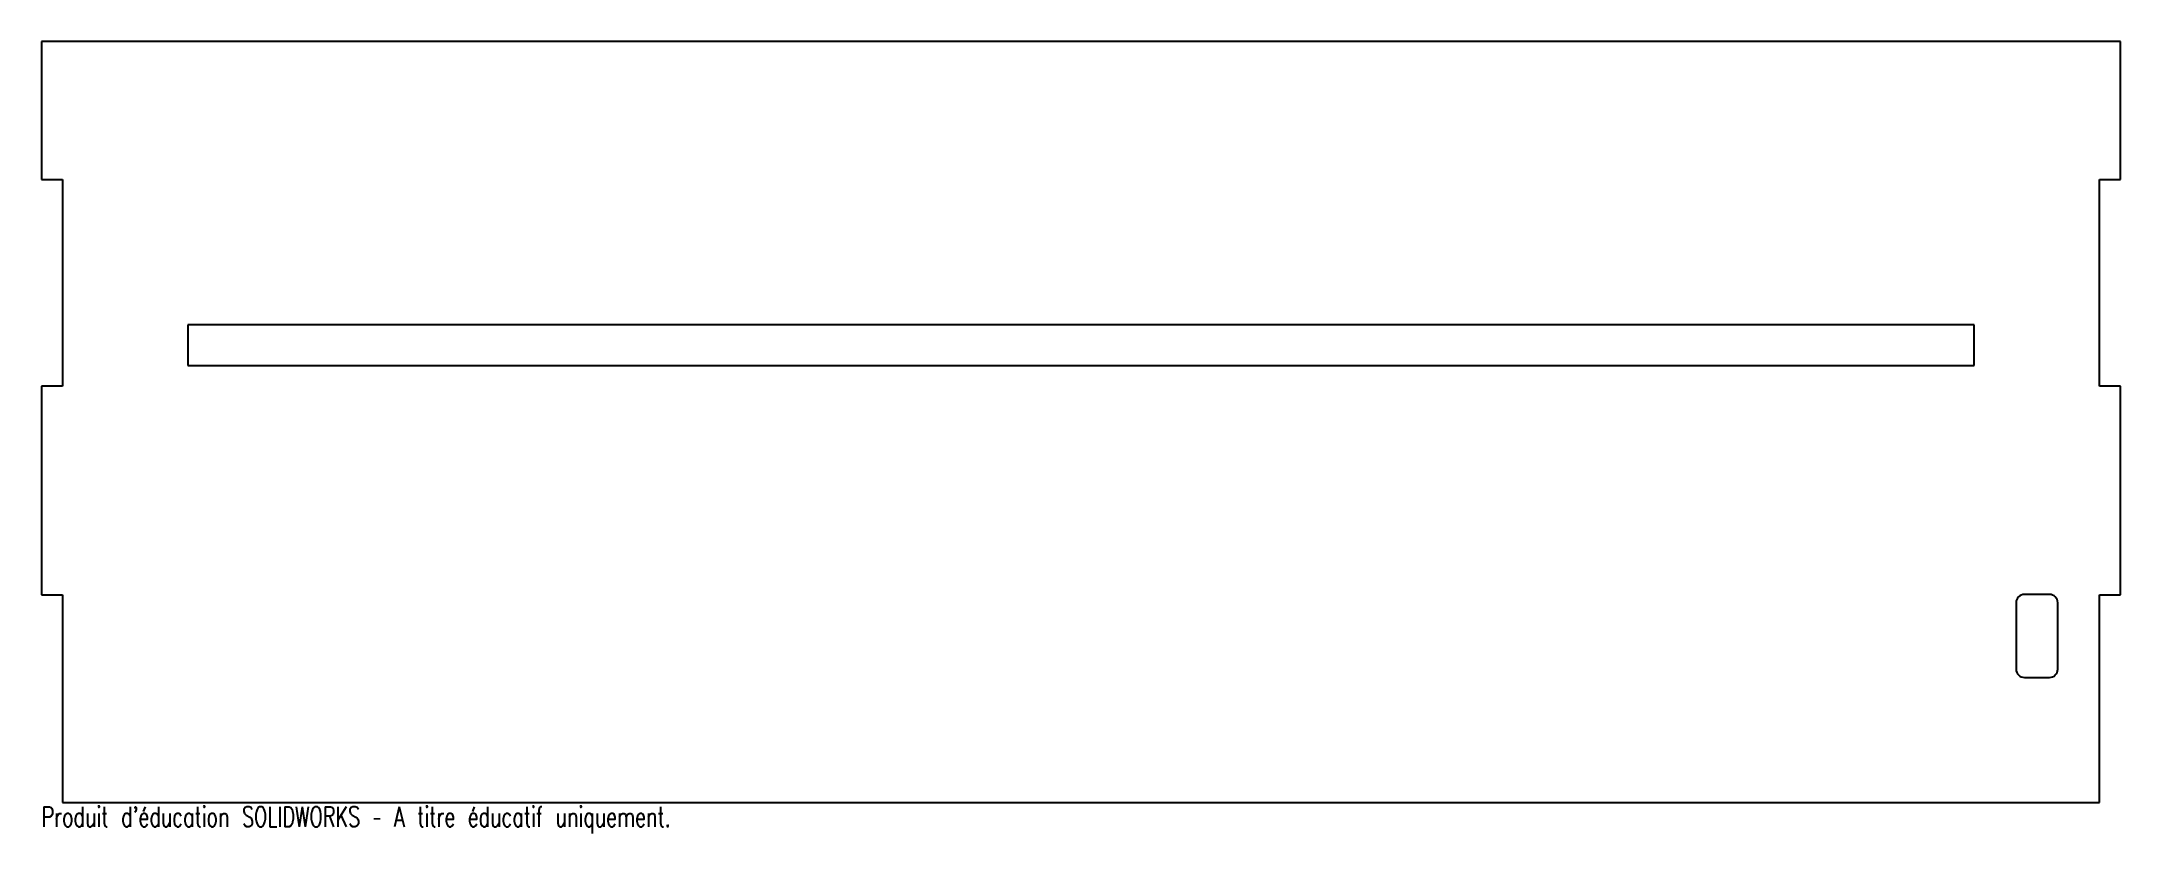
# Model space of a CAD drawing. Header units: millimetres. Extents: x 0 to 500, y -8 to 183.
import ezdxf

# ---------------------------------------------------------------- set-up
doc = ezdxf.new("R2010")
doc.units = ezdxf.units.MM
doc.styles.add('SLDTEXTSTYLE0', font='TXT', dxfattribs={"width": 0.7, "bigfont": 'bigfont'})

msp = doc.modelspace()

# ---------------------------------------------------------------- linework, layer by layer
at = {"color": 7, "linetype": 'Continuous', "lineweight": 25}
for p, q in [((-0.1, 183.1), (-0.1, 149.9)), ((500.1, 183.1), (-0.1, 183.1)), ((500.1, 149.9), (500.1, 183.1)), ((-0.1, 149.9), (4.9, 149.9)), ((4.9, 149.9), (4.9, 100.1)), ((495.1, 149.9), (500.1, 149.9)), ((495.1, 100.1), (495.1, 149.9)), ((35.1, 114.9), (35.1, 105.1)), ((464.9, 114.9), (35.1, 114.9)), ((464.9, 105.1), (464.9, 114.9)), ((35.1, 105.1), (464.9, 105.1)), ((4.9, 100.1), (-0.1, 100.1)), ((-0.1, 100.1), (-0.1, 49.9)), ((500.1, 100.1), (495.1, 100.1)), ((500.1, 49.9), (500.1, 100.1)), ((-0.1, 49.9), (4.9, 49.9)), ((4.9, 49.9), (4.9, -0.1)), ((475, 48), (475, 32)), ((483, 50), (477, 50)), ((485, 32), (485, 48)), ((495.1, 49.9), (500.1, 49.9)), ((495.1, -0.1), (495.1, 49.9)), ((477, 30), (483, 30)), ((4.9, -0.1), (495.1, -0.1))]:
    msp.add_line(p, q, dxfattribs=at)
for centre, start, end in [((477, 48), 90, 180), ((483, 48), 0, 90), ((477, 32), 180, 270), ((483, 32), 270, 0)]:
    msp.add_arc(centre, 2, start, end, dxfattribs=at)

# ---------------------------------------------------------------- texts
at = {"color": 7, "linetype": 'Continuous', "insert": (-0.1, -1.12), "char_height": 4.8336, "attachment_point": 1, "style": 'SLDTEXTSTYLE0'}
msp.add_mtext("Produit d'éducation SOLIDWORKS – A titre éducatif uniquement.", dxfattribs=at)

doc.saveas('drawing.dxf')
